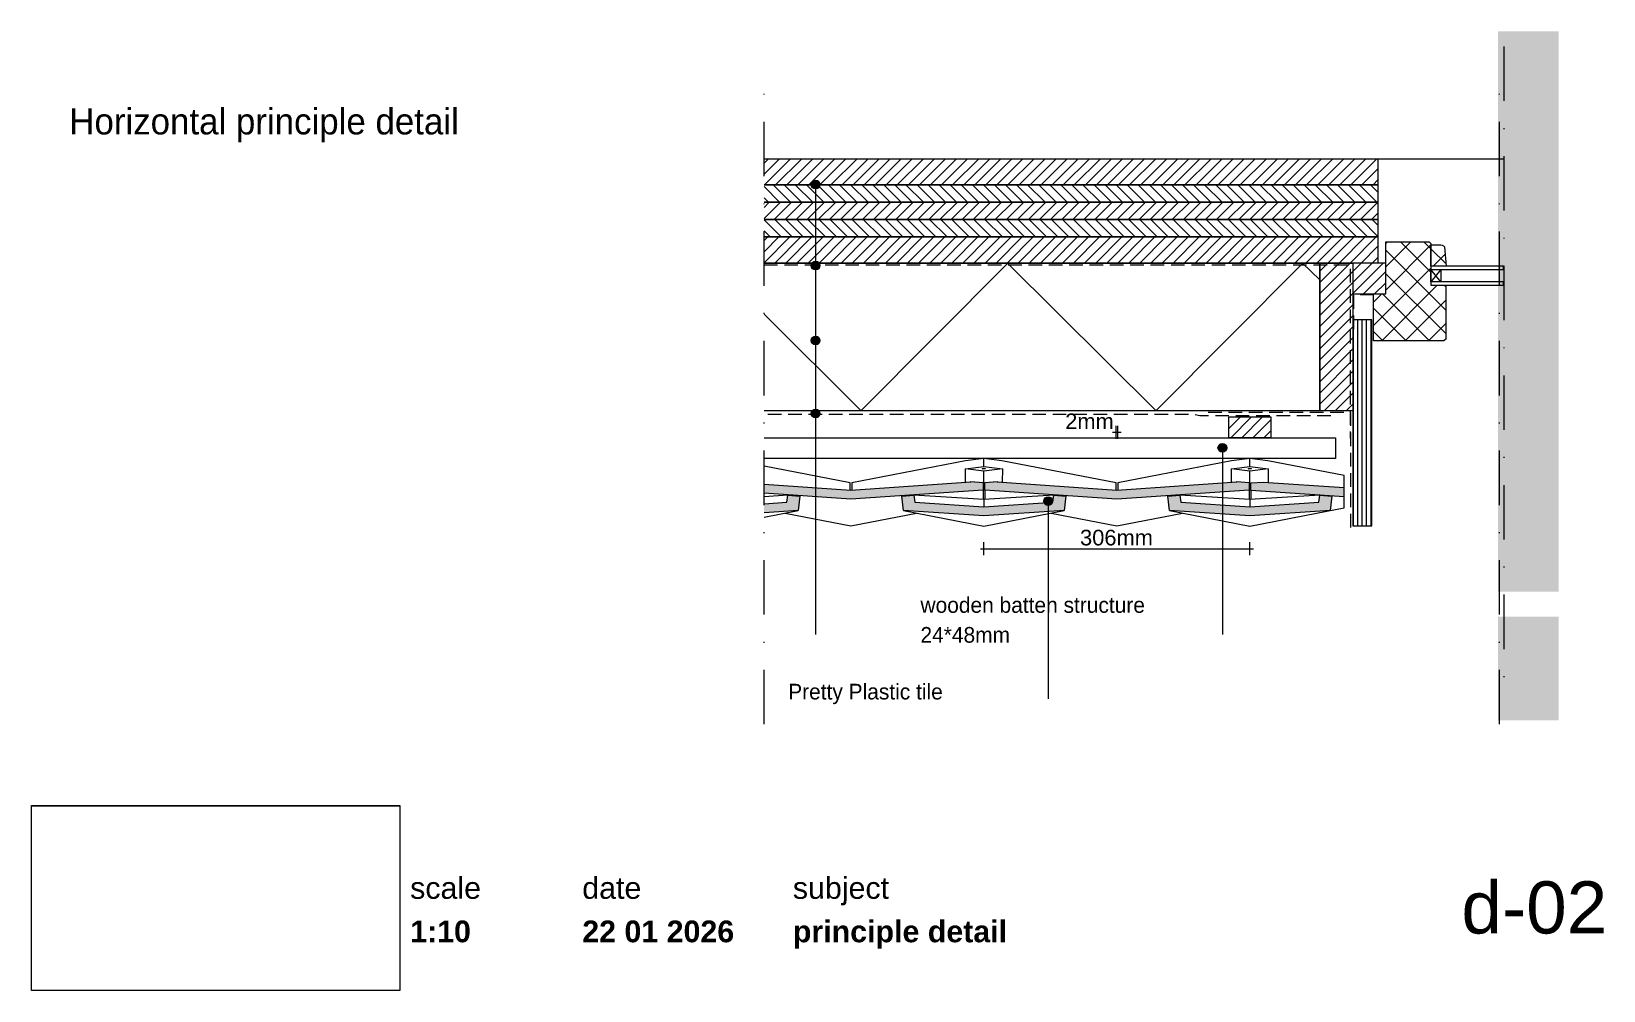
# Paper-space layout 'd-02 principle detail' of a CAD drawing. Header units: millimetres. Extents: x 14 to 195, y 11 to 272.
# Drawn here: x 13.7 to 194.6, y 11.1 to 121.4 of the extents above; entities that cross this region are included whole.
import ezdxf
from ezdxf.xclip import XClip

# ---------------------------------------------------------------- set-up
doc = ezdxf.new("R2010")
doc.units = ezdxf.units.MM
doc.header["$MEASUREMENT"] = 0
doc.header["$XCLIPFRAME"] = 0
for name, pattern in [('B0302', [12.51, 6.26, -3.125, 0, -3.125]), ('B0701', [2.3412, 1.56, -0.7812]), ('Wipeout_Contour', [1000, 0, -1000])]:
    doc.linetypes.add(name, pattern=pattern)
for name, color, linetype in [('#01', 7, 'Continuous'), ('Dim - 1_50_100', 7, 'Continuous'), ('Info - 1_50_100', 7, 'Continuous'), ('Info - 1_5_10', 7, 'Continuous'), ('Info - Nederlands', 7, 'Continuous')]:
    doc.layers.add(name, color=color, linetype=linetype)
doc.styles.add('GENERATED_STYLE_1', font='HelveticaNeue.ttc')
doc.styles.add('GENERATED_STYLE_2', font='HelveticaNeue.ttc')
doc.styles.add('GENERATED_STYLE_3', font='Helvetica.ttc')
doc.styles.add('GENERATED_STYLE_4', font='')
doc.styles.get('GENERATED_STYLE_4').set_extended_font_data('Work Sans')
picture_1 = doc.add_image_def('image1.png', size_in_pixel=(317, 159))
pattern_1 = [(315, (-579.2125, 229.6464), (0.6363961, 0.6363961), [])]
pattern_2 = [(45, (-579.2125, 229.6464), (-0.6363961, 0.6363961), [])]
pattern_3 = [(45, (-579.2125, 229.6464), (-1.343503, 1.343503), []), (135, (-579.2125, 229.6464), (1.343503, 1.343503), [])]

# ---------------------------------------------------------------- blocks, each defined once
blk = doc.blocks.new('Drawing_1_1', base_point=(-200, 60))
at = {"color": 2, "linetype": 'Continuous', "lineweight": 0}
for s, insert, char_height, attachment_point, style in [('\\A1;{\\pql;\\fHelvetica Neue|b0|i0|c0|p0;\\W1.000000;scale}', (57.28, 24.14), 2.5, 1, 'GENERATED_STYLE_1'), ('\\A1;{\\pql;\\fHelvetica Neue|b0|i0|c0|p0;\\W1.000000;date}', (77.08, 24.14), 2.5, 1, 'GENERATED_STYLE_1'), ('\\A1;{\\pql;\\fHelvetica Neue|b0|i0|c0|p0;\\W1.000000;subject}', (101.31, 24.14), 2.5, 1, 'GENERATED_STYLE_1'), ('\\A1;{\\pqr;\\fHelvetica Neue|b0|i0|c0|p0;\\W1.000000;d-02}', (195, 23.65), 6, 3, 'GENERATED_STYLE_1'), ('\\A1;{\\pql;\\fHelvetica Neue|b1|i0|c0|p0;\\W1.000000;1:10}', (57.28, 19.14), 2.5, 1, 'GENERATED_STYLE_2'), ('\\A1;{\\pql;\\fHelvetica Neue|b1|i0|c0|p0;\\W1.000000;22 01 2026}', (77.08, 19.14), 2.5, 1, 'GENERATED_STYLE_2'), ('\\A1;{\\pql;\\fHelvetica Neue|b1|i0|c0|p0;\\W1.000000;principle detail}', (101.31, 19.14), 2.5, 1, 'GENERATED_STYLE_2')]:
    blk.add_mtext(s, dxfattribs=dict(at, insert=insert, char_height=char_height, attachment_point=attachment_point, style=style))
at = {"color": 254, "linetype": 'Wipeout_Contour', "lineweight": 0, "ltscale": 174.062972}
blk.add_wipeout([(13.71, 11.09), (56.11, 11.09), (56.11, 32.35), (13.71, 32.35)], dxfattribs=at)
at = {"color": 9, "lineweight": 0}
image = blk.add_image(picture_1, insert=(13.71, 11.09), size_in_units=(42.4, 21.27), dxfattribs=at)
image.set_boundary_path([(-0.5, -0.5), (316.5, 158.5)])
blk = doc.blocks.new('Drawing_3_2', base_point=(-579.21, 229.65))
at = {"layer": '#01', "linetype": 'Continuous', "lineweight": 0, "true_color": 0x000000}
for points in [[(103.43, 103.8), (103.46, 103.61), (103.57, 103.44), (103.73, 103.34), (103.93, 103.3), (104.12, 103.34), (104.28, 103.44), (104.39, 103.61), (104.43, 103.8), (104.39, 103.99), (104.28, 104.15), (104.12, 104.26), (103.93, 104.3), (103.73, 104.26), (103.57, 104.15), (103.46, 103.99)], [(103.43, 103.8), (103.46, 103.61), (103.57, 103.44), (103.73, 103.34), (103.93, 103.3), (104.12, 103.34), (104.28, 103.44), (104.39, 103.61), (104.43, 103.8), (104.39, 103.99), (104.28, 104.15), (104.12, 104.26), (103.93, 104.3), (103.73, 104.26), (103.57, 104.15), (103.46, 103.99)], [(103.43, 94.48), (103.46, 94.29), (103.57, 94.12), (103.73, 94.02), (103.93, 93.98), (104.12, 94.02), (104.28, 94.12), (104.39, 94.29), (104.43, 94.48), (104.39, 94.67), (104.28, 94.83), (104.12, 94.94), (103.93, 94.98), (103.73, 94.94), (103.57, 94.83), (103.46, 94.67)], [(103.43, 94.48), (103.46, 94.29), (103.57, 94.12), (103.73, 94.02), (103.93, 93.98), (104.12, 94.02), (104.28, 94.12), (104.39, 94.29), (104.43, 94.48), (104.39, 94.67), (104.28, 94.83), (104.12, 94.94), (103.93, 94.98), (103.73, 94.94), (103.57, 94.83), (103.46, 94.67)], [(103.43, 85.87), (103.46, 85.68), (103.57, 85.52), (103.73, 85.41), (103.93, 85.37), (104.12, 85.41), (104.28, 85.52), (104.39, 85.68), (104.43, 85.87), (104.39, 86.06), (104.28, 86.22), (104.12, 86.33), (103.93, 86.37), (103.73, 86.33), (103.57, 86.22), (103.46, 86.06)], [(103.43, 85.87), (103.46, 85.68), (103.57, 85.52), (103.73, 85.41), (103.93, 85.37), (104.12, 85.41), (104.28, 85.52), (104.39, 85.68), (104.43, 85.87), (104.39, 86.06), (104.28, 86.22), (104.12, 86.33), (103.93, 86.37), (103.73, 86.33), (103.57, 86.22), (103.46, 86.06)], [(103.43, 77.46), (103.46, 77.27), (103.57, 77.11), (103.73, 77), (103.93, 76.96), (104.12, 77), (104.28, 77.11), (104.39, 77.27), (104.43, 77.46), (104.39, 77.65), (104.28, 77.82), (104.12, 77.93), (103.93, 77.96), (103.73, 77.93), (103.57, 77.82), (103.46, 77.65)], [(103.43, 77.46), (103.46, 77.27), (103.57, 77.11), (103.73, 77), (103.93, 76.96), (104.12, 77), (104.28, 77.11), (104.39, 77.27), (104.43, 77.46), (104.39, 77.65), (104.28, 77.82), (104.12, 77.93), (103.93, 77.96), (103.73, 77.93), (103.57, 77.82), (103.46, 77.65)], [(150.22, 73.53), (150.26, 73.34), (150.37, 73.18), (150.53, 73.07), (150.72, 73.03), (150.91, 73.07), (151.08, 73.18), (151.18, 73.34), (151.22, 73.53), (151.18, 73.72), (151.08, 73.89), (150.91, 73.99), (150.72, 74.03), (150.53, 73.99), (150.37, 73.89), (150.26, 73.72)], [(150.22, 73.53), (150.26, 73.34), (150.37, 73.18), (150.53, 73.07), (150.72, 73.03), (150.91, 73.07), (151.08, 73.18), (151.18, 73.34), (151.22, 73.53), (151.18, 73.72), (151.08, 73.89), (150.91, 73.99), (150.72, 74.03), (150.53, 73.99), (150.37, 73.89), (150.26, 73.72)], [(130.17, 67.4), (130.2, 67.21), (130.31, 67.04), (130.47, 66.93), (130.67, 66.9), (130.86, 66.93), (131.02, 67.04), (131.13, 67.21), (131.17, 67.4), (131.13, 67.59), (131.02, 67.75), (130.86, 67.86), (130.67, 67.9), (130.47, 67.86), (130.31, 67.75), (130.2, 67.59)], [(130.17, 67.4), (130.2, 67.21), (130.31, 67.04), (130.47, 66.93), (130.67, 66.9), (130.86, 66.93), (131.02, 67.04), (131.13, 67.21), (131.17, 67.4), (131.13, 67.59), (131.02, 67.75), (130.86, 67.86), (130.67, 67.9), (130.47, 67.86), (130.31, 67.75), (130.2, 67.59)]]:
    blk.add_hatch(color=18, dxfattribs=at).paths.add_polyline_path(points)
at = {"layer": '#01', "linetype": 'Continuous', "lineweight": 0, "true_color": 0xe4e7e8}
for points in [[(107.99, 68.65), (97.99, 69.35), (97.99, 68.3), (107.99, 67.61), (123.19, 68.66), (123.19, 69.54), (121.77, 69.63), (121.77, 69.61)], [(138.59, 68.65), (124.81, 69.61), (124.81, 69.63), (123.39, 69.54), (123.39, 68.66), (138.59, 67.61), (153.79, 68.66), (153.79, 69.54), (152.37, 69.63), (152.37, 69.61)], [(155.41, 69.58), (153.99, 69.49), (153.99, 68.61), (164.72, 67.9), (164.72, 68.95), (155.4, 69.56)], [(97.99, 67.08), (97.99, 66.04), (101.93, 66.3), (102.13, 67.97), (100.74, 68.06), (100.63, 67.26)], [(113.84, 67.97), (114.05, 66.3), (123.29, 65.68), (132.53, 66.3), (132.73, 67.97), (131.34, 68.06), (131.23, 67.26), (123.29, 66.72), (115.34, 67.26), (115.24, 68.06)], [(144.44, 67.97), (144.65, 66.3), (153.89, 65.68), (163.13, 66.3), (163.33, 67.97), (161.94, 68.06), (161.83, 67.26), (153.89, 66.72), (145.94, 67.26), (145.84, 68.06)]]:
    blk.add_hatch(color=254, dxfattribs=at).paths.add_polyline_path(points)
at = {"layer": 'Info - 1_50_100', "linetype": 'Continuous', "lineweight": 0, "true_color": 0x000000}
h = blk.add_hatch(dxfattribs=at)
h.set_pattern_fill('310_Naaldhout__01__0002', color=18, style=0, pattern_type=2)
h.set_pattern_definition(pattern_2)
h.paths.add_polyline_path([(168.62, 106.78), (97.99, 106.78), (97.99, 103.78), (168.62, 103.78)])
h = blk.add_hatch(dxfattribs=at)
h.set_pattern_fill('310_Naaldhout__02__0002', color=18, style=0, pattern_type=2)
h.set_pattern_definition(pattern_1)
h.paths.add_polyline_path([(168.62, 103.78), (97.99, 103.78), (97.99, 101.78), (168.62, 101.78)])
h = blk.add_hatch(dxfattribs=at)
h.set_pattern_fill('310_Naaldhout__01__0002', color=18, style=0, pattern_type=2)
h.set_pattern_definition(pattern_2)
h.paths.add_polyline_path([(168.62, 101.78), (97.99, 101.78), (97.99, 99.78), (168.62, 99.78)])
h = blk.add_hatch(dxfattribs=at)
h.set_pattern_fill('310_Naaldhout__02__0002', color=18, style=0, pattern_type=2)
h.set_pattern_definition(pattern_1)
h.paths.add_polyline_path([(168.62, 99.78), (97.99, 99.78), (97.99, 97.78), (168.62, 97.78)])
h = blk.add_hatch(dxfattribs=at)
h.set_pattern_fill('310_Naaldhout__01__0002', color=18, style=0, pattern_type=2)
h.set_pattern_definition(pattern_2)
h.paths.add_polyline_path([(168.62, 97.78), (97.99, 97.78), (97.99, 94.78), (168.62, 94.78)])
h = blk.add_hatch(dxfattribs=at)
h.set_pattern_fill('415_Isolatie_ruit_0002', color=18, style=0, pattern_type=2)
h.set_pattern_definition([(135.15, (109.14, 77.777), (16.881, 16.97), []), (225.15, (109.14, 77.777), (-17.06, 16.97), [])])
h.paths.add_polyline_path([(161.92, 94.78), (97.99, 94.78), (97.99, 77.78), (161.92, 77.78)])
h = blk.add_hatch(dxfattribs=at)
h.set_pattern_fill('310_Naaldhout__01__0002', color=18, style=0, pattern_type=2)
h.set_pattern_definition(pattern_2)
h.paths.add_polyline_path([(165.72, 77.78), (165.72, 94.78), (161.92, 94.78), (161.92, 77.78)])
h = blk.add_hatch(dxfattribs=at)
h.set_pattern_fill('310_Naaldhout__01__0002', color=18, style=0, pattern_type=2)
h.set_pattern_definition(pattern_2)
h.paths.add_polyline_path([(169.52, 91.23), (169.52, 94.78), (165.72, 94.78), (165.72, 91.23)])
h = blk.add_hatch(dxfattribs=at)
h.set_pattern_fill('325_Houtachtig_plaatmate_E3', color=18, style=0, pattern_type=2)
h.set_pattern_definition([(90, (166.8233, 120.2111), (-0.5, 0), [])])
h.paths.add_polyline_path([(167.92, 88.24), (165.72, 88.24), (165.72, 64.55), (167.92, 64.55)])
at = {"layer": 'Info - 1_5_10', "linetype": 'Continuous', "lineweight": 0, "true_color": 0x99a3a6}
h = blk.add_hatch(dxfattribs=at)
h.set_pattern_fill('305_Loofhout__02__0002', color=253, style=0, pattern_type=2)
h.set_pattern_definition(pattern_3)
h.paths.add_polyline_path([(168.12, 91.23), (168.12, 85.83), (176.22, 85.83), (176.42, 86.03), (176.42, 92.03), (176.32, 92.22), (174.72, 92.22), (174.72, 95.33), (174.72, 97.03), (174.52, 97.23), (169.52, 97.23), (169.52, 91.23)])
h = blk.add_hatch(dxfattribs=at)
h.set_pattern_fill('305_Loofhout__02__0002', color=253, style=0, pattern_type=2)
h.set_pattern_definition(pattern_3)
h.paths.add_polyline_path([(174.72, 94.42), (176.49, 94.42), (176.26, 96.66, 0.246914), (175.71, 96.88), (174.72, 96.88)])
h = blk.add_hatch(dxfattribs=at)
h.set_pattern_fill('310_Naaldhout__01__0002', color=253, style=0, pattern_type=2)
h.set_pattern_definition(pattern_2)
h.paths.add_polyline_path([(151.48, 74.68), (156.28, 74.68), (156.28, 77.08), (151.48, 77.08)])
at = {"layer": '#01', "color": 9, "linetype": 'Continuous', "lineweight": 0}
for p, q in [((168.62, 106.78), (183.06, 106.78)), ((103.93, 103.3), (103.93, 58.28)), ((103.93, 103.3), (103.93, 58.28)), ((103.93, 93.98), (103.93, 52.06)), ((103.93, 93.98), (103.93, 52.06)), ((175.85, 92.62), (174.72, 94.02)), ((175.85, 94.02), (174.72, 92.62)), ((103.93, 85.37), (103.93, 60.47)), ((103.93, 85.37), (103.93, 60.47)), ((103.93, 76.96), (103.93, 52.06)), ((103.93, 76.96), (103.93, 52.06)), ((150.72, 73.03), (150.72, 52.06)), ((150.72, 73.03), (150.72, 52.06)), ((107.89, 69.49), (97.99, 71.4)), ((121.17, 72.01), (108.09, 69.49)), ((123.29, 72.28), (121.17, 72.01)), ((121.17, 71.12), (123.29, 71.38)), ((121.17, 69.57), (121.17, 71.12)), ((123.29, 70.85), (121.17, 71.12)), ((123.09, 71.12), (123.15, 71.13)), ((123.15, 71.1), (123.09, 71.12)), ((123.15, 71.13), (123.29, 71.14)), ((123.29, 71.09), (123.15, 71.1)), ((125.36, 72.02), (123.29, 72.28)), ((123.29, 71.38), (123.29, 72.28)), ((123.29, 71.38), (125.41, 71.12)), ((123.29, 71.14), (123.43, 71.13)), ((125.41, 71.12), (123.29, 70.85)), ((123.43, 71.1), (123.29, 71.09)), ((123.29, 69.01), (123.29, 70.85)), ((123.43, 71.13), (123.49, 71.12)), ((123.49, 71.12), (123.43, 71.1)), ((138.49, 69.49), (125.36, 72.02)), ((125.41, 71.12), (125.4, 69.57)), ((151.77, 72.01), (138.69, 69.49)), ((153.89, 72.28), (151.77, 72.01)), ((151.77, 71.12), (153.89, 71.38)), ((151.77, 69.54), (151.77, 71.12)), ((153.89, 70.85), (151.77, 71.12)), ((153.69, 71.12), (153.75, 71.13)), ((153.75, 71.1), (153.69, 71.12)), ((153.75, 71.13), (153.89, 71.14)), ((153.89, 71.09), (153.75, 71.1)), ((155.96, 72.02), (153.89, 72.28)), ((153.89, 71.38), (153.89, 72.28)), ((153.89, 71.38), (156.01, 71.12)), ((153.89, 71.14), (154.03, 71.13)), ((156.01, 71.12), (153.89, 70.85)), ((153.89, 69.01), (153.89, 70.85)), ((154.03, 71.13), (154.09, 71.12)), ((154.09, 71.12), (154.03, 71.1)), ((164.72, 70.33), (155.96, 72.02)), ((156.01, 71.12), (156, 69.52)), ((107.89, 68.66), (107.89, 69.49)), ((108.09, 69.49), (108.09, 68.65)), ((123.19, 69.03), (123.29, 69.01)), ((123.29, 69.01), (123.39, 69.03)), ((138.49, 68.66), (138.49, 69.49)), ((138.69, 69.49), (138.69, 68.65)), ((153.79, 69.03), (153.89, 69.01)), ((153.89, 69.01), (153.99, 69.03)), ((164.72, 68.95), (164.72, 70.33)), ((164.72, 66.61), (164.72, 68.95)), ((100.74, 68.06), (97.99, 67.9)), ((123.29, 67.58), (115.24, 68.06)), ((123.19, 68.66), (123.19, 67.59)), ((131.34, 68.06), (123.29, 67.58)), ((123.29, 67.58), (123.29, 66.72)), ((123.39, 68.66), (123.39, 67.59)), ((153.89, 67.58), (145.84, 68.06)), ((153.79, 68.66), (153.79, 67.59)), ((161.94, 68.06), (153.89, 67.58)), ((153.89, 67.58), (153.89, 66.72)), ((154, 68.62), (154, 67.6)), ((97.99, 65.54), (101.93, 66.3)), ((100.43, 65.99), (107.99, 64.54)), ((107.99, 64.54), (115.55, 65.99)), ((114.05, 66.3), (123.29, 64.52)), ((123.29, 64.52), (132.53, 66.3)), ((130.67, 66.9), (130.67, 44.64)), ((130.67, 66.9), (130.67, 44.64)), ((131.03, 65.99), (138.59, 64.54)), ((138.59, 64.54), (146.15, 65.99)), ((144.65, 66.3), (153.89, 64.52)), ((153.89, 64.52), (163.13, 66.3)), ((161.56, 66), (164.72, 66.61))]:
    blk.add_line(p, q, dxfattribs=at)
at = {"layer": '#01', "color": 2, "linetype": 'Continuous', "lineweight": 0}
for p, q in [((97.99, 69.35), (107.99, 68.65)), ((107.99, 68.65), (121.77, 69.61)), ((121.77, 69.61), (121.77, 69.63)), ((121.77, 69.63), (123.19, 69.54)), ((123.19, 69.54), (123.19, 68.66)), ((123.39, 69.54), (124.81, 69.63)), ((123.39, 68.66), (123.39, 69.54)), ((124.81, 69.63), (124.81, 69.61)), ((124.81, 69.61), (138.59, 68.65)), ((138.59, 68.65), (152.37, 69.61)), ((152.37, 69.61), (152.37, 69.63)), ((152.37, 69.63), (153.79, 69.54)), ((153.79, 69.54), (153.79, 68.66)), ((153.99, 69.49), (155.41, 69.58)), ((153.99, 68.61), (153.99, 69.49)), ((155.41, 69.58), (155.4, 69.56)), ((155.4, 69.56), (164.72, 68.95)), ((107.99, 67.61), (97.99, 68.3)), ((97.99, 67.08), (100.63, 67.26)), ((100.63, 67.26), (100.74, 68.06)), ((100.74, 68.06), (102.13, 67.97)), ((102.13, 67.97), (101.93, 66.3)), ((123.19, 68.66), (107.99, 67.61)), ((113.84, 67.97), (115.24, 68.06)), ((114.05, 66.3), (113.84, 67.97)), ((115.24, 68.06), (115.34, 67.26)), ((115.34, 67.26), (123.29, 66.72)), ((123.29, 66.72), (131.23, 67.26)), ((138.59, 67.61), (123.39, 68.66)), ((131.23, 67.26), (131.34, 68.06)), ((131.34, 68.06), (132.73, 67.97)), ((132.73, 67.97), (132.53, 66.3)), ((153.79, 68.66), (138.59, 67.61)), ((144.44, 67.97), (145.84, 68.06)), ((144.65, 66.3), (144.44, 67.97)), ((145.84, 68.06), (145.94, 67.26)), ((145.94, 67.26), (153.89, 66.72)), ((153.89, 66.72), (161.83, 67.26)), ((164.72, 67.9), (153.99, 68.61)), ((161.83, 67.26), (161.94, 68.06)), ((161.94, 68.06), (163.33, 67.97)), ((163.33, 67.97), (163.13, 66.3)), ((101.93, 66.3), (97.99, 66.04)), ((123.29, 65.68), (114.05, 66.3)), ((132.53, 66.3), (123.29, 65.68)), ((153.89, 65.68), (144.65, 66.3)), ((163.13, 66.3), (153.89, 65.68))]:
    blk.add_line(p, q, dxfattribs=at)
at = {"layer": '#01', "color": 9, "linetype": 'B0302', "lineweight": 0, "flags": 128}
blk.add_lwpolyline([(183.1, 119.68), (183.1, 44.1)], dxfattribs=at)
at = {"layer": '#01', "color": 2, "linetype": 'B0701', "lineweight": 0, "flags": 128}
for points in [[(97.99, 94.58), (165.42, 94.58), (165.42, 74.58)], [(168.12, 91.13), (165.82, 91.13), (165.72, 77.47)], [(165.51, 64.35), (165.51, 77.58), (148.45, 77.58)]]:
    blk.add_lwpolyline(points, dxfattribs=at)
at = {"layer": '#01', "color": 1, "linetype": 'Continuous', "lineweight": 0}
for centre in [(103.93, 103.8), (103.93, 103.8), (103.93, 94.48), (103.93, 94.48), (103.93, 85.87), (103.93, 85.87), (103.93, 77.46), (103.93, 77.46), (150.72, 73.53), (150.72, 73.53), (130.67, 67.4), (130.67, 67.4)]:
    blk.add_circle(centre, 0.5, dxfattribs=at)
at = {"layer": 'Dim - 1_50_100', "color": 1, "linetype": 'Continuous', "lineweight": 0}
for p, q in [((138.49, 74.56), (138.49, 76.06)), ((138.69, 74.56), (138.69, 76.06)), ((138.09, 75.31), (138.49, 75.31)), ((138.49, 75.31), (138.69, 75.31)), ((138.69, 75.31), (139.09, 75.31)), ((122.89, 61.91), (123.29, 61.91)), ((123.29, 61.16), (123.29, 62.66)), ((123.29, 61.91), (153.89, 61.91)), ((153.89, 61.16), (153.89, 62.66)), ((153.89, 61.91), (154.29, 61.91))]:
    blk.add_line(p, q, dxfattribs=at)
at = {"layer": 'Info - 1_50_100', "color": 3, "linetype": 'Continuous', "lineweight": 0}
for p, q in [((168.62, 94.78), (97.99, 94.78)), ((165.32, 77.78), (106.06, 77.78))]:
    blk.add_line(p, q, dxfattribs=at)
at = {"layer": 'Info - 1_50_100', "color": 9, "linetype": 'Continuous', "lineweight": 0, "flags": 128}
for points in [[(97.99, 106.78), (168.62, 106.78), (168.62, 103.78), (97.99, 103.78)], [(97.99, 103.78), (168.62, 103.78), (168.62, 101.78), (97.99, 101.78)], [(97.99, 101.78), (168.62, 101.78), (168.62, 99.78), (97.99, 99.78)], [(97.99, 99.78), (168.62, 99.78), (168.62, 97.78), (97.99, 97.78)], [(97.99, 97.78), (168.62, 97.78), (168.62, 94.78), (97.99, 94.78)], [(97.99, 74.68), (163.72, 74.68), (163.72, 72.28), (97.99, 72.28)]]:
    blk.add_lwpolyline(points, dxfattribs=at)
at = {"layer": 'Info - 1_50_100', "color": 1, "linetype": 'Continuous', "lineweight": 0, "flags": 128}
blk.add_lwpolyline([(97.99, 94.78), (161.92, 94.78), (161.92, 77.78), (97.99, 77.78)], dxfattribs=at)
at = {"layer": 'Info - 1_50_100', "color": 2, "linetype": 'Continuous', "lineweight": 0, "flags": 128}
blk.add_lwpolyline([(165.72, 77.78), (161.92, 77.78), (161.92, 94.78), (165.72, 94.78)], close=True, dxfattribs=at)
at = {"layer": 'Info - 1_50_100', "color": 9, "linetype": 'Continuous', "lineweight": 0, "flags": 128}
for points in [[(169.52, 91.23), (169.52, 94.78), (165.72, 94.78), (165.72, 91.23)], [(167.92, 88.24), (165.72, 88.24), (165.72, 64.55), (167.92, 64.55)]]:
    blk.add_lwpolyline(points, close=True, dxfattribs=at)
at = {"layer": 'Info - 1_50_100', "color": 2, "linetype": 'B0701', "lineweight": 0, "flags": 128}
blk.add_lwpolyline([(163.19, 77.2), (148.13, 77.2), (147.37, 77.36), (97.99, 77.36)], dxfattribs=at)
at = {"layer": 'Info - 1_5_10', "color": 2, "linetype": 'Continuous', "lineweight": 0, "flags": 128}
blk.add_lwpolyline([(168.12, 91.23), (169.52, 91.23), (169.52, 97.23), (174.52, 97.23), (174.72, 97.03), (174.72, 95.33), (174.72, 92.22), (176.32, 92.22), (176.42, 92.03), (176.42, 86.03), (176.22, 85.83), (168.12, 85.83)], close=True, dxfattribs=at)
blk.add_lwpolyline([(174.72, 94.42), (174.72, 96.88), (175.71, 96.88, -0.246914), (176.26, 96.66), (176.49, 94.42)], format="xyb", close=True, dxfattribs=at)
at = {"layer": 'Info - 1_5_10', "color": 9, "linetype": 'Continuous', "lineweight": 0, "flags": 128}
for points in [[(174.72, 94.42), (174.72, 94.02), (183.06, 94.02), (183.06, 94.42)], [(174.72, 92.62), (174.72, 92.22), (183.06, 92.22), (183.06, 92.62)]]:
    blk.add_lwpolyline(points, close=True, dxfattribs=at)
at = {"layer": 'Info - 1_5_10', "color": 1, "linetype": 'Continuous', "lineweight": 0, "flags": 128}
for points in [[(174.72, 92.62), (174.72, 94.02), (175.85, 94.02), (175.85, 92.62)], [(151.48, 74.68), (151.48, 77.08), (156.28, 77.08), (156.28, 74.68)]]:
    blk.add_lwpolyline(points, close=True, dxfattribs=at)
at = {"layer": 'Dim - 1_50_100', "color": 2, "linetype": 'Continuous', "lineweight": 0, "char_height": 1.8, "attachment_point": 7, "style": 'GENERATED_STYLE_3'}
for s, insert, width in [('\\A1;{\\pql;\\fHelvetica|b0|i0|c0|p0;\\W1.000000;2mm}', (132.64, 75.67), 5.6469), ('\\A1;{\\pql;\\fHelvetica|b0|i0|c0|p0;\\W1.000000;306mm}', (134.35, 62.27), 8.4735)]:
    blk.add_mtext(s, dxfattribs=dict(at, insert=insert, width=width))
at = {"layer": 'Info - Nederlands', "color": 2, "linetype": 'Continuous', "lineweight": 0, "char_height": 1.8, "attachment_point": 4, "style": 'GENERATED_STYLE_4'}
for s, insert, line_spacing_factor in [('\\A1;{\\pql;\\fWork Sans|b0|i0|c0|p0;\\W1.000000;wall\\P\\pql;\\fWork Sans|b0|i0|c0|p0;\\W1.000000;vapour barrier\\P\\pql;\\fWork Sans|b0|i0|c0|p0;\\C9;\\H1.000060x;\\W1.000000;insulation\\P\\pql;\\fWork Sans|b0|i0|c0|p0;\\C2;\\H0.999940x;\\W1.000000;waterproof membrane}', (74, 55.14), 1.064799), ('\\A1;{\\pql;\\fWork Sans|b0|i0|c0|p0;\\W1.000000;wooden batten structure\\P\\pql;\\fWork Sans|b0|i0|c0|p0;\\W1.000000;24*48mm}', (115.99, 53.71), 1.144272), ('\\A1;{\\pql;\\fWork Sans|b0|i0|c0|p0;\\W1.000000;wooden batten structure\\P\\pql;\\fWork Sans|b0|i0|c0|p0;\\W1.000000;24*48mm}', (115.99, 53.71), 1.144272)]:
    blk.add_mtext(s, dxfattribs=dict(at, insert=insert, line_spacing_factor=line_spacing_factor))
at = {"layer": 'Info - Nederlands', "color": 2, "linetype": 'Continuous', "lineweight": 0, "insert": (100.77, 45.2), "char_height": 1.8, "attachment_point": 4, "style": 'GENERATED_STYLE_4'}
blk.add_mtext('\\A1;{\\pql;\\fWork Sans|b0|i0|c0|p0;\\W1.000000;Pretty Plastic tile }', dxfattribs=at)
blk.add_mtext('\\A1;{\\pql;\\fWork Sans|b0|i0|c0|p0;\\W1.000000;Pretty Plastic tile }', dxfattribs=at)

psp = doc.layouts.new('d-02 principle detail')

# ---------------------------------------------------------------- hatches: boundary and pattern name
at = {"layer": 'Info - 1_5_10', "linetype": 'Continuous', "lineweight": 0}
for points in [[(189.42, 121.42), (189.42, 56.96), (182.42, 56.96), (182.42, 121.42)], [(189.42, 54.09), (189.42, 42.17), (182.42, 42.17), (182.42, 54.09)]]:
    psp.add_hatch(color=255, dxfattribs=at).paths.add_polyline_path(points)

# ---------------------------------------------------------------- linework, layer by layer
at = {"layer": '#01', "color": 2, "linetype": 'B0302', "lineweight": 0}
for p, q in [((97.99, 41.72), (97.99, 116.72)), ((182.6, 41.72), (182.6, 116.72))]:
    psp.add_line(p, q, dxfattribs=at)

# ---------------------------------------------------------------- block references
at = {"color": 4, "linetype": 'Continuous', "lineweight": 0}
ref = psp.add_blockref('Drawing_3_2', (-579.21, 229.65), dxfattribs=at)
XClip(ref).set_block_clipping_path([(97.9867431447, 36.8898033424), (190.3336161312, 119.6802416482)])
ref = psp.add_blockref('Drawing_1_1', (-200, 60), dxfattribs=at)
XClip(ref).set_block_clipping_path([(-287.3178906032, -75.7273941135), (502.7286062445, 56.3449743075)])

# ---------------------------------------------------------------- texts
at = {"layer": 'Info - 1_5_10', "color": 2, "linetype": 'Continuous', "lineweight": 0, "insert": (18.06, 108.67), "char_height": 3, "attachment_point": 7, "style": 'GENERATED_STYLE_4'}
psp.add_mtext('\\A1;{\\pql;\\fWork Sans|b0|i0|c0|p0;\\W1.000000;Horizontal principle detail}', dxfattribs=at)

doc.saveas('drawing.dxf')
